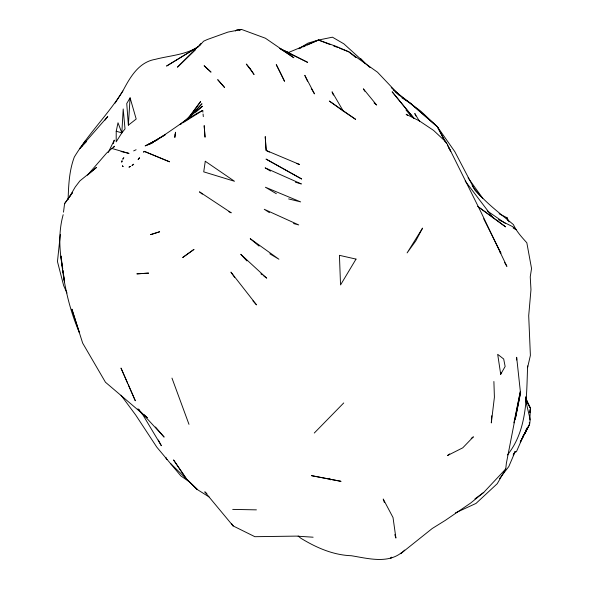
<?xml version="1.0" encoding="UTF-8"?>
<svg xmlns="http://www.w3.org/2000/svg" width="589" height="589" viewBox="0 0 589 589"><rect width="100%" height="100%" fill="white"/><g stroke="black" fill="none" stroke-linecap="round" stroke-linejoin="round"><path stroke-width="0.88" d="M116.224 131.222L116.188 141.839L121.835 132.886L125.008 128.939L123.204 108.965L121.835 132.886L116.224 131.222L118.006 122.762L121.835 132.886M68.103 199.59C68.596 185.16 69.171 170.714 74.324 157.027C88.497 133.6 108.369 114.178 122.858 90.971C130.073 77.306 138.68 62.103 155.363 59.327C169.809 55.543 185.859 54.932 198.655 46.472M527.722 365.916L527.56 367.713C526.448 397.546 527.214 430.375 507.46 454.936M529.658 422.585L529.563 424.374L520.278 442.221M529.805 419.898L530.446 408.258L525.587 397.833L526.029 399.578M128.373 125.155L130.088 97.84L126.753 103.524L128.373 125.155L136.192 119.044L130.088 97.84M491.425 421.142L491.314 422.946L494.407 397.192L493.891 381.503M491.535 419.339L491.763 415.738M455.326 512.938L476.008 503.426L497.241 483.694L505.745 468.969L506.356 463.329L520.345 391.442L516.656 357.295L516.686 359.997M60.336 234.348L57.457 261.568L63.693 285.717L66.991 293.005M63.494 212.158L64.591 203.654L72.263 192.927L64.591 203.654M500.702 374.251L505.141 366.483L503.691 359.018L497.69 354.328L500.702 374.251L501.048 372.454M513.88 422.85L520.345 391.442M63.17 214.713C58.208 232.478 59.371 251.105 62.728 269.055M527.56 367.713L530.387 355.388L528.701 315.711L530.969 289.67L530.24 276.874L531.543 268.51L526.831 242.786C521.773 237.176 516.553 231.529 513.387 224.578C499.045 212.496 483.135 201.07 472.179 185.763M113.324 143.62L114.303 140.13L108.236 152.507M522.715 437.517L527.273 427.879L525.469 430.942M520.264 441.986L523.511 435.529L516.391 451.8L515.242 451.498L508.8 466.562L499.524 478.621M81.738 146.617L82.512 145.019M525.263 432.54L526.316 431.067L524.585 433.703L529.563 424.374L530.218 419.626L525.616 400.284M84.22 143.009L85.493 140.683L83.012 144.29M524.585 433.703L529.563 424.374L529.261 422.593M69.657 196.549L75.208 187.037L79.898 180.889L96.53 167.409L87.43 175.198L106.631 153.066L114.509 146.212L113.574 147.537M200.076 45.044L203.654 41.178L207.24 39.551L227.943 32.093L241.6 29.45L265.403 38.219L293.859 57.751L279.966 48.541L307.635 62.36L279.966 48.541M115.105 103.127L122.858 90.971M513.122 455.083L515.353 451.564M199.413 46.008L200.856 43.748L177.458 67.198L195.541 49.748M513.755 453.714L515.242 451.498M189.437 117.145L192.117 113.405M193.185 111.91L200.68 101.433L186.617 120.208M523.157 435.492L524.21 434.019M105.011 120.112L107.765 116.467L79.552 148.752L86.561 141.544M194.201 112.484L201.983 103.745L186.176 120.104M401.897 552.401C387.584 564.019 367.867 558.409 351.324 555.729C333.05 555.074 316.146 547.601 300.765 538.184L298.108 535.953M404.709 550.089L400.675 553.712L432.201 528.524L445.306 520.381L470.78 502.962L483.768 492.389L505.745 468.969M314.276 433.04L343.733 402.935M391.648 557.29L390.411 558.468L391.751 557.201M195.762 112.19L202.432 106.234L179.962 124.654L181.478 123.705M235.416 30.974L236.793 29.855L241.6 29.45L239.082 30.334M474.918 498.883L483.768 492.389M449.746 453.905L447.53 455.511L462.763 447.824L473.401 436.81L471.185 438.415M182.995 122.755L202.741 110.393L202.903 112.175M198.633 46.487L166.562 66.056L194.134 49.27M202.741 110.393C182.443 120.399 165.686 136.508 145.137 145.895L151.204 143.215L165.097 134.859L148.48 144.504L152.617 142.825M298.807 48.659L308.04 43.115L318.487 40.045L332.439 37.181L343.895 43.858L369.988 67.551M148.48 144.504L157.653 139.541L147.729 144.835L151.829 143.083M133.659 150.894L136.103 149.746M298.859 48.754L301.31 47.665M302.945 46.936L305.404 45.854M307.038 45.125L318.487 40.045L336.267 46.398L348.806 51.817L377.497 72.197L399.187 95.079L420.782 111.159L437.384 126.775L454.796 151.631L475.029 190.335L482.759 198.368L468.078 177.79M232.692 509.397L256.414 509.853M313.112 537.205L296.289 536.115L254.868 536.697L233.089 525.911L204.781 491.83L206.894 493.604M121.069 151.506L129.035 153.42L111.63 148.399M288.61 198.913L300.633 201.894L265.411 187.236L276.351 193.715M293.513 223.548L298.726 224.932L264.255 209.286L269.453 212.644M295.398 182.207L301.354 183.945L265.146 167.858L270.469 171.09M296.9 163.595L299.514 164.471L266.14 150.438L265.241 136.736L266.14 150.438L269.335 152.08M282.183 50.08L288.713 52.414L318.487 40.045L330.274 44.617M333.646 45.927L337.858 47.562M339.544 48.217L348.806 51.817L355.918 57.626M289.39 53.503L292.623 54.873M498.404 219.653L512.747 226.677L516.148 229.732L513.115 227.936M228.856 211.672L231.227 212.82L199.48 191.837L202.27 194.127M499.104 213.785L507.085 217.753L509.006 221.928M505.531 223.452L487.147 210.862M269.828 253.822L278.914 259.226L250.215 238.678L259.072 246.099M209.029 496.895L197.359 489.569L189.238 481.78L180.823 475.868L156.799 447.139L135.772 415.127L121.032 395.219M401.912 97.796L410.128 103.046L437.384 126.775L446.477 143.422M343.254 111.056L355.646 119.368L329.339 101.05L343.254 111.056L332.063 91.818L333.374 95.109M478.909 207.321L505.62 226.868L477.62 206.312M260.875 273.811L262.333 274.894M263.791 275.976L266.707 278.148L240.761 254.286L246.916 260.942M393.474 90.007L410.128 103.046L437.384 126.775L443.502 138.732M374.022 102.876L376.651 105.033L363.354 88.829L364.76 91.199M147.176 417.748L105.453 382.232L82.659 343.092L71.873 309.1L79.294 332.351C68.839 308.121 63.362 282.241 60.984 256.038L62.67 268.459M395.786 92.09L399.187 95.079L391.229 87.57M407.426 115.437L406.145 114.244L419.361 120.885L433.533 130.368L446.329 142.347L480.992 212.128L506.901 266.375L504.559 262.466M139.6 410.378L138.327 409.156L164.14 437.097L155.481 426.996M144.077 414.649L147.272 417.697M170.589 463.528L197.359 489.569L186.536 479.026L173.512 459.95M365.062 63.354L360.696 58.79L365.055 63.465M414.148 118.463L406.049 109.878L410.739 115.392M252.909 300.854L256.539 304.881L230.925 272.111L234.562 277.323M499.781 251.864L500.974 253.196L483.694 218.777M137.833 408.921L143.017 415.083L161.342 445.718L158.367 440.064M413.404 117.807L392.127 91.781L414.06 118.441M465.192 181.022L493.236 217.982M231.536 523.673L233.089 525.911L232.25 524.313M173.77 460.186L186.536 479.026M419.471 121.29L414.796 113.5L415.871 115.959M311.264 88.446L314.482 93.887L304.793 75.318L307.495 81.164M444.371 140.315L445.291 141.89M448.509 147.412L450.806 151.351L447.346 145.004M527.516 403.141L530.446 408.258L525.83 399.283M329.523 478.275L330.333 479.851M525.712 399.217L527.155 402.353M127.607 383.167L120.988 368.066L135.323 400.778L128.343 384.845M171.973 378.101L188.981 424.338M525.587 397.833L527.015 401.912L525.771 396.721M384.352 502.483L383.225 499.016L393.018 517.525L395.918 538.066L394.792 534.591M507.085 217.753L507.578 220.286M62.979 270.874L64.481 281.763L63.516 274.665M62.913 270.233L63.273 272.891M203.065 113.964L203.308 116.644M175.102 134.785L174.823 137.465L175.529 132.23L175.102 134.785M530.328 409.141L529.857 412.668L530.314 409.141M205.274 161.268L203.728 171.855L234.474 181.257L205.274 161.268M520.624 392.267L515.294 419.059L520.624 392.267M121.864 161.438L121.695 162.166L122.048 160.723L121.864 161.438M422.519 228.201L415.782 240.901L407.102 252.902L422.519 228.201M356.021 259.101L340.545 284.943L339.426 255.332L356.021 259.101M123.285 158.463L122.762 159.221L123.837 157.719L123.285 158.463M144.231 151.344L143.606 152.212L144.312 151.358L169.558 161.806L144.231 151.344M138.805 158.625L138.098 159.538L139.527 157.719L138.805 158.625M133.651 164.265L132.105 165.45L133.651 164.265M193.906 249.464L182.796 257.437L193.906 249.464M130.574 166.392L129.079 167.085L130.574 166.392M159.612 231.779L150.644 234.621L159.612 231.779M148.502 273.127L137.001 273.856L148.502 273.127M340.891 481.309L311.61 475.669L340.891 481.309M301.583 178.946L266.132 159.14L301.583 178.946M207.615 68.935L204.111 65.71L211.031 72.152L207.615 68.935M224.6 87.525L217.805 79.765L224.6 87.525M122.755 166.216L122.387 165.789L123.116 166.635L122.755 166.216M250.215 68.67L246.305 64.046L254.073 74.494L250.215 68.67M280.408 72.793L276.27 64.628L284.524 81.289L280.408 72.793M166.842 459.567L166.091 457.947L166.842 459.567M205.031 137.06L204.184 125.744L205.031 137.06"/></g></svg>
